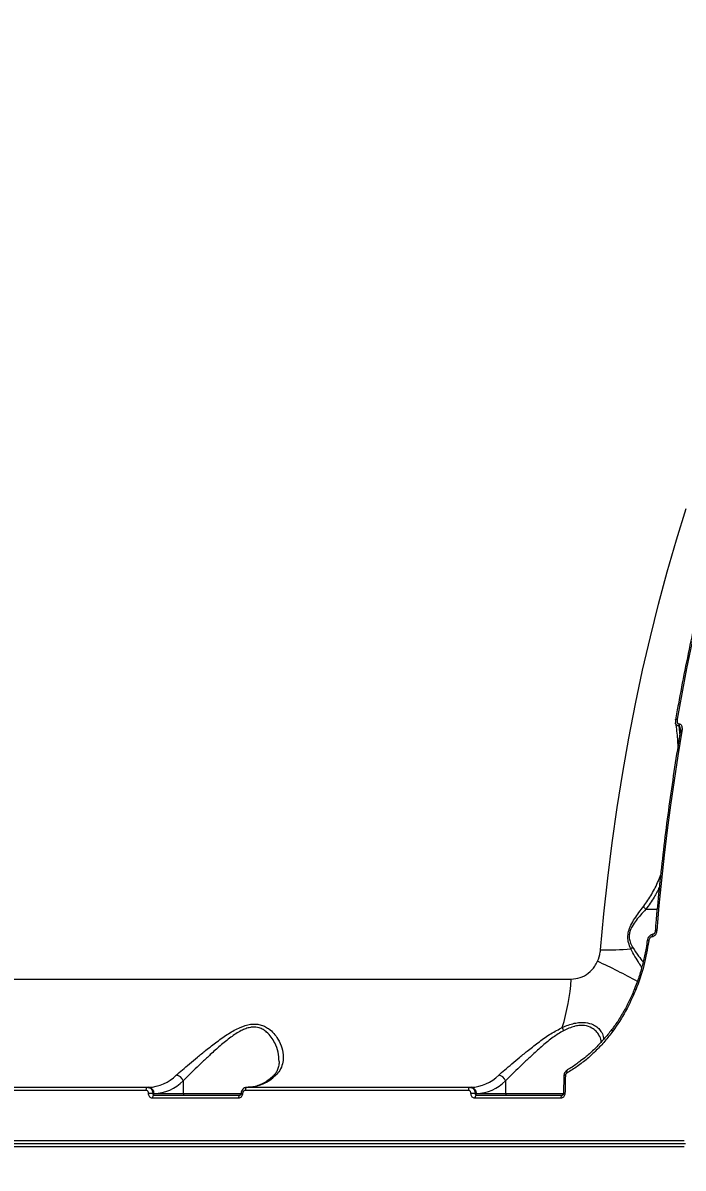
# Model space of a CAD drawing. Header units: millimetres. Extents: x -6028 to 5958, y -6064 to 4137.
# Drawn here: x -2696.3 to -2485.7, y 1356 to 1721.4 of the extents above; entities that cross this region are included whole.
import ezdxf

# ---------------------------------------------------------------- set-up
doc = ezdxf.new("R2010")
doc.units = ezdxf.units.MM
for name, color, linetype in [('DIKOM_ОБЪЕКТ', 7, 'Continuous'), ('DIKOM_РАЗМЕР_ЗОНА', 7, 'Continuous'), ('DIKOM_РАЗМЕР_ОБЪЕКТА', 7, 'Continuous')]:
    doc.layers.add(name, color=color, linetype=linetype)
doc.styles.add('style1', font='arial.ttf', dxfattribs={"width": 0.8})
doc.dimstyles.new('1-50', dxfattribs={"dimtxt": 300, "dimasz": 200, "dimexe": 100, "dimexo": 0, "dimgap": 100, "dimtad": 1, "dimtxsty": 'style1', "dimcen": 200, "dimclrd": 7, "dimclre": 7, "dimclrt": 7, "dimadec": 1, "dimazin": 2, "dimtfac": 1, "dimtmove": 0, "dimatfit": 2, "dimfxl": 0, "dimlwd": 25, "dimlwe": 18, "dimarcsym": 0})

# ---------------------------------------------------------------- blocks, each defined once
blk = doc.blocks.new('*D9')
at = {"layer": 'Defpoints', "color": 0, "transparency": 16777216}
for p in [(-6027.56, 1459.58), (4556.58, 1382.7), (4556.58, -5964.37)]:
    blk.add_point(p, dxfattribs=at)
at = {"layer": 'DIKOM_РАЗМЕР_ЗОНА', "color": 7, "lineweight": 18, "transparency": 16777216}
for p, q in [((-6027.56, 1459.58), (-6027.56, -6064.37)), ((4556.58, 1382.7), (4556.58, -6064.37))]:
    blk.add_line(p, q, dxfattribs=at)
at = {"layer": 'DIKOM_РАЗМЕР_ЗОНА', "color": 7, "lineweight": 25, "transparency": 16777216}
blk.add_line((-5827.56, -5964.37), (4356.58, -5964.37), dxfattribs=at)
at = {"layer": 'DIKOM_РАЗМЕР_ЗОНА', "color": 7, "transparency": 16777216}
for points in [[(-5827.56, -5931.03), (-5827.56, -5997.7), (-6027.56, -5964.37)], [(4356.58, -5931.03), (4356.58, -5997.7), (4556.58, -5964.37)]]:
    blk.add_solid(points, dxfattribs=at)
at = {"layer": 'DIKOM_РАЗМЕР_ЗОНА', "color": 7, "transparency": 16777216, "insert": (157.08, -5711.2), "char_height": 300, "attachment_point": 5, "style": 'style1'}
blk.add_mtext('10600', dxfattribs=at)
blk = doc.blocks.new('*D12')
at = {"layer": 'Defpoints', "color": 0, "transparency": 16777216}
for p in [(3056.58, 1987.9), (-4027.97, 676.5), (3056.58, -3714.77)]:
    blk.add_point(p, dxfattribs=at)
at = {"layer": 'DIKOM_РАЗМЕР_ОБЪЕКТА', "color": 7, "lineweight": 18, "transparency": 16777216}
for p, q in [((3056.58, 1987.9), (3056.58, -3814.77)), ((-4027.97, 676.5), (-4027.97, -3814.77))]:
    blk.add_line(p, q, dxfattribs=at)
at = {"layer": 'DIKOM_РАЗМЕР_ОБЪЕКТА', "color": 7, "lineweight": 25, "transparency": 16777216}
blk.add_line((-3827.97, -3714.77), (2856.58, -3714.77), dxfattribs=at)
at = {"layer": 'DIKOM_РАЗМЕР_ОБЪЕКТА', "color": 7, "transparency": 16777216}
for points in [[(-3827.97, -3681.44), (-3827.97, -3748.11), (-4027.97, -3714.77)], [(2856.58, -3681.44), (2856.58, -3748.11), (3056.58, -3714.77)]]:
    blk.add_solid(points, dxfattribs=at)
at = {"layer": 'DIKOM_РАЗМЕР_ОБЪЕКТА', "color": 7, "transparency": 16777216, "insert": (20, -3461.6), "char_height": 300, "attachment_point": 5, "style": 'style1'}
blk.add_mtext('7100', dxfattribs=at)

msp = doc.modelspace()

# ---------------------------------------------------------------- linework, layer by layer
at = {"layer": 'DIKOM_ОБЪЕКТ', "color": 7, "linetype": 'Continuous', "lineweight": 15}
for p, q in [((-2487.03, 1497.751), (-2486.926, 1497.751)), ((-2486.925, 1497.112), (-2487.03, 1497.112)), ((-2487.03, 1497.112), (-2486.747, 1494.007)), ((-2486.571, 1495.07), (-2486.925, 1497.112)), ((-2497.543, 1438.582), (-2493.945, 1438.582)), ((-2495.538, 1429.79), (-2495.613, 1429.79)), ((-2495.052, 1430.633), (-2495.104, 1430.633)), ((-2497.125, 1428.456), (-2497.126, 1428.462)), ((-2821.37, 1416.273), (-2521.361, 1416.273)), ((-2523.711, 1385.41), (-2523.841, 1379.79)), ((-2727.684, 1381.771), (-2656.539, 1381.771)), ((-2656.539, 1381.771), (-2656.199, 1381.771)), ((-2645.217, 1383.821), (-2645.217, 1379.771)), ((-2624.824, 1381.771), (-2553.679, 1381.771)), ((-2553.679, 1381.771), (-2553.339, 1381.771)), ((-2542.357, 1383.821), (-2542.357, 1379.771)), ((-2657.054, 1380.811), (-2728.198, 1380.811)), ((-2627.53, 1378.305), (-2654.959, 1378.305)), ((-2654.845, 1379.771), (-2654.485, 1379.771)), ((-2654.485, 1379.771), (-2645.217, 1379.771)), ((-2654.445, 1379.271), (-2627.015, 1379.271)), ((-2645.217, 1379.771), (-2626.658, 1379.771)), ((-2554.194, 1380.811), (-2625.338, 1380.811)), ((-2524.67, 1378.305), (-2552.099, 1378.305)), ((-2551.985, 1379.771), (-2551.625, 1379.771)), ((-2551.625, 1379.771), (-2542.357, 1379.771)), ((-2551.584, 1379.271), (-2524.155, 1379.271)), ((-2542.357, 1379.771), (-2523.798, 1379.771)), ((-2900.238, 1364.773), (-2485.369, 1364.773)), ((-2484.854, 1363.771), (-2899.723, 1363.771)), ((-2485.369, 1362.768), (-2900.238, 1362.768))]:
    msp.add_line(p, q, dxfattribs=at)
at = {"layer": 'DIKOM_ОБЪЕКТ', "color": 7, "linetype": 'Continuous', "lineweight": 15, "flags": 128}
for points in [[(-2512.018, 1425.618), (-2510.956, 1437.086), (-2509.715, 1448.485), (-2508.295, 1459.806), (-2506.698, 1471.037), (-2504.925, 1482.169), (-2502.978, 1493.19), (-2500.859, 1504.091), (-2498.57, 1514.862), (-2496.113, 1525.492), (-2493.49, 1535.971), (-2490.703, 1546.291), (-2487.756, 1556.44), (-2484.65, 1566.41)], [(-2473.415, 1562.404), (-2475.475, 1554.765), (-2477.454, 1547.046), (-2479.35, 1539.25), (-2481.164, 1531.379), (-2482.895, 1523.438), (-2484.541, 1515.43), (-2486.102, 1507.358), (-2487.577, 1499.225)], [(-2488.074, 1499.075), (-2488.069, 1499.094), (-2488.03, 1499.139), (-2487.959, 1499.176), (-2487.857, 1499.203), (-2487.728, 1499.219), (-2487.577, 1499.225)], [(-2486.046, 1495.385), (-2487.33, 1487.574), (-2488.536, 1479.716), (-2489.662, 1471.814), (-2490.708, 1463.87), (-2491.674, 1455.889), (-2492.56, 1447.872), (-2493.365, 1439.823), (-2494.09, 1431.746)], [(-2486.543, 1495.239), (-2486.541, 1495.245), (-2486.509, 1495.293), (-2486.44, 1495.332), (-2486.337, 1495.361), (-2486.204, 1495.379), (-2486.046, 1495.385)], [(-2495.105, 1430.633), (-2495.243, 1430.596), (-2495.377, 1430.482), (-2495.489, 1430.298), (-2495.57, 1430.062), (-2495.613, 1429.79)], [(-2495.029, 1430.633), (-2495.168, 1430.596), (-2495.302, 1430.482), (-2495.414, 1430.298), (-2495.495, 1430.062), (-2495.538, 1429.79)], [(-2508.385, 1400.184), (-2508.404, 1400.142), (-2508.398, 1400.076), (-2508.363, 1399.992), (-2508.299, 1399.894), (-2508.211, 1399.784), (-2508.1, 1399.668)], [(-2523.226, 1385.435), (-2523.244, 1384.732), (-2523.262, 1384.029), (-2523.279, 1383.326), (-2523.296, 1382.622), (-2523.312, 1381.919), (-2523.327, 1381.216), (-2523.342, 1380.512), (-2523.356, 1379.809)], [(-2522.715, 1387.143), (-2522.761, 1387.108), (-2522.811, 1387.032), (-2522.84, 1386.929), (-2522.846, 1386.802), (-2522.83, 1386.656), (-2522.791, 1386.497), (-2522.732, 1386.329)], [(-2656.539, 1381.771), (-2656.637, 1381.752), (-2656.731, 1381.698), (-2656.819, 1381.61), (-2656.896, 1381.492), (-2656.96, 1381.347), (-2657.009, 1381.181), (-2657.04, 1381), (-2657.054, 1380.811)], [(-2624.824, 1381.771), (-2624.922, 1381.752), (-2625.016, 1381.698), (-2625.103, 1381.61), (-2625.181, 1381.492), (-2625.245, 1381.347), (-2625.293, 1381.181), (-2625.325, 1381), (-2625.338, 1380.811)], [(-2553.679, 1381.771), (-2553.777, 1381.752), (-2553.871, 1381.698), (-2553.959, 1381.61), (-2554.036, 1381.492), (-2554.1, 1381.347), (-2554.149, 1381.181), (-2554.18, 1381), (-2554.194, 1380.811)], [(-2654.445, 1379.271), (-2654.543, 1379.252), (-2654.637, 1379.198), (-2654.725, 1379.109), (-2654.802, 1378.99), (-2654.866, 1378.844), (-2654.915, 1378.677), (-2654.946, 1378.495), (-2654.959, 1378.305)], [(-2627.015, 1379.271), (-2627.113, 1379.252), (-2627.208, 1379.198), (-2627.296, 1379.109), (-2627.373, 1378.99), (-2627.437, 1378.844), (-2627.486, 1378.677), (-2627.517, 1378.495), (-2627.53, 1378.305)], [(-2551.584, 1379.271), (-2551.683, 1379.252), (-2551.777, 1379.198), (-2551.865, 1379.109), (-2551.942, 1378.99), (-2552.006, 1378.844), (-2552.055, 1378.677), (-2552.086, 1378.495), (-2552.099, 1378.305)], [(-2524.155, 1379.271), (-2524.253, 1379.252), (-2524.348, 1379.198), (-2524.436, 1379.109), (-2524.513, 1378.99), (-2524.577, 1378.844), (-2524.626, 1378.677), (-2524.657, 1378.495), (-2524.67, 1378.305)]]:
    msp.add_lwpolyline(points, dxfattribs=at)
at = {"layer": 'DIKOM_ОБЪЕКТ', "color": 7, "linetype": 'Continuous', "lineweight": 15}
for centre, radius, start, end in [((-2485.162, 1497.432), 1.895, 170.31174, 189.70965), ((-2485.057, 1497.432), 1.895, 170.31174, 189.70965), ((-2494.235, 1431.087), 0.674, 77.53671, 120.5497), ((-2511.46, 1554.081), 128.464, 269.75123, 274.07245), ((-2500.205, 1424.174), 2.769, 124.55831, 140.34898), ((-2496.85, 1427.607), 0.899, 76.72637, 107.85747), ((-2586.558, 1261.386), 176.649, 60.74263, 65.3803), ((-2588.736, 1420.734), 67.522, 342.88583, 356.21154), ((-2500.526, 1413.721), 0.853, 221.281, 254.58012), ((-2518.111, 1402.321), 6.264, 193.45256, 203.54752), ((-2656.673, 1394.883), 13.121, 272.07151, 315.14178), ((-2647.524, 1383.258), 2.375, 13.71528, 86.34062), ((-2624.958, 1394.883), 13.121, 272.07151, 315.14178), ((-2615.691, 1384.31), 1.318, 88.52414, 131.61568), ((-2553.813, 1394.884), 13.122, 272.07161, 315.14111), ((-2544.664, 1383.258), 2.375, 13.71528, 86.34062), ((-2523.375, 1383.614), 1.827, 85.30901, 100.59031), ((-2656.354, 1379.903), 1.874, 355.93907, 85.26171), ((-2654.983, 1393.539), 13.778, 272.07151, 315.14079), ((-2553.494, 1379.903), 1.874, 355.94275, 85.26197), ((-2552.123, 1393.54), 13.778, 272.07217, 315.14012), ((-2656.168, 1356.881), 22.928, 86.69055, 90.12059), ((-2644.749, 1379.737), 0.468, 175.94223, 265.24264), ((-2626.365, 1377.346), 2.467, 86.52935, 97.82293), ((-2553.308, 1356.891), 22.918, 86.68978, 90.12108), ((-2541.889, 1379.737), 0.468, 175.92814, 265.27248), ((-2523.505, 1377.363), 2.45, 86.49996, 97.87208)]:
    msp.add_arc(centre, radius, start, end, dxfattribs=at)
for points, knots in [([(-2473.925, 1562.197), (-2474.413, 1560.412), (-2475.83, 1555.235), (-2478.063, 1546.554), (-2480.576, 1536.117), (-2482.939, 1525.547), (-2485.15, 1514.856), (-2486.841, 1506.015), (-2487.78, 1500.73), (-2488.074, 1499.075)], [0, 0, 0, 0, 0.0879828, 0.2551498, 0.4223176, 0.5894815, 0.7566432, 0.9238008, 1, 1, 1, 1]), ([(-2488.063, 1499.075), (-2488.085, 1498.965), (-2488.153, 1498.626), (-2488.116, 1498.288), (-2488.091, 1498.058)], [0, 0, 0, 0, 0.3217949, 1, 1, 1, 1]), ([(-2487.577, 1499.225), (-2487.605, 1498.948), (-2487.645, 1498.55), (-2487.514, 1498.103), (-2487.369, 1497.884), (-2487.2, 1497.769), (-2487.083, 1497.756), (-2487.03, 1497.751)], [0, 0, 0, 0, 0.4370776, 0.6288661, 0.7908543, 0.9060562, 1, 1, 1, 1]), ([(-2486.543, 1495.239), (-2486.865, 1493.317), (-2487.798, 1487.744), (-2489.224, 1478.446), (-2490.769, 1467.324), (-2492.154, 1456.123), (-2493.358, 1445.05), (-2494.132, 1436.885), (-2494.508, 1432.482), (-2494.578, 1431.668)], [0, 0, 0, 0, 0.092524, 0.2683115, 0.4441007, 0.619888, 0.7956734, 0.9622074, 1, 1, 1, 1]), ([(-2487.03, 1497.112), (-2487.134, 1497.122), (-2487.362, 1497.143), (-2487.685, 1497.285), (-2487.947, 1497.555), (-2488.1, 1497.825), (-2488.09, 1498.009), (-2488.089, 1498.038)], [0, 0, 0, 0, 0.1760555, 0.3840145, 0.6532874, 0.9438275, 1, 1, 1, 1]), ([(-2488.063, 1498.041), (-2487.945, 1497.163), (-2487.603, 1494.622), (-2487.443, 1492.098), (-2487.338, 1490.446)], [0, 0, 0, 0, 0.345545, 1, 1, 1, 1]), ([(-2486.926, 1497.751), (-2486.843, 1497.742), (-2486.659, 1497.721), (-2486.392, 1497.533), (-2486.155, 1497.176), (-2485.966, 1496.504), (-2485.97, 1495.867), (-2486.038, 1495.438), (-2486.046, 1495.385)], [0, 0, 0, 0, 0.0927778, 0.2061345, 0.3692631, 0.5724214, 0.9471454, 1, 1, 1, 1]), ([(-2486.526, 1496.167), (-2486.556, 1496.323), (-2486.608, 1496.587), (-2486.714, 1496.894), (-2486.81, 1497.053), (-2486.878, 1497.103), (-2486.908, 1497.112), (-2486.923, 1497.112), (-2486.925, 1497.112)], [0, 0, 0, 0, 0.4396114, 0.742469, 0.9022366, 0.951222, 0.9923084, 1, 1, 1, 1]), ([(-2486.528, 1496.153), (-2486.522, 1496.124), (-2486.485, 1495.951), (-2486.482, 1495.631), (-2486.535, 1495.346), (-2486.555, 1495.238)], [0, 0, 0, 0, 0.1119336, 0.665192, 1, 1, 1, 1]), ([(-2498.21, 1439.583), (-2497.341, 1440.835), (-2495.592, 1443.356), (-2493.886, 1446.734), (-2493.084, 1448.84), (-2492.852, 1449.449)], [0, 0, 0, 0, 0.4127306, 0.8303919, 1, 1, 1, 1]), ([(-2493.275, 1445.567), (-2493.791, 1444.511), (-2495.011, 1442.017), (-2496.621, 1439.84), (-2497.55, 1438.585)], [0, 0, 0, 0, 0.423461, 1, 1, 1, 1]), ([(-2502.337, 1425.941), (-2502.612, 1426.58), (-2503.09, 1427.692), (-2503.379, 1429.639), (-2503.132, 1431.61), (-2502.315, 1433.644), (-2501.135, 1435.617), (-2499.709, 1437.633), (-2498.735, 1438.9), (-2498.21, 1439.583)], [0, 0, 0, 0, 0.1507904, 0.2625437, 0.3758317, 0.5043716, 0.6581117, 0.8160007, 1, 1, 1, 1]), ([(-2497.543, 1438.582), (-2498.101, 1437.973), (-2499.121, 1436.858), (-2500.631, 1435.084), (-2501.855, 1433.335), (-2502.666, 1431.615), (-2502.871, 1430.404), (-2502.874, 1429.32), (-2502.604, 1427.97), (-2502.081, 1427.013), (-2501.776, 1426.455)], [0, 0, 0, 0, 0.1920662, 0.351184, 0.5094916, 0.6344365, 0.7186502, 0.7420929, 0.8495999, 1, 1, 1, 1]), ([(-2497.55, 1438.585), (-2497.696, 1438.746), (-2497.961, 1439.039), (-2498.14, 1439.386), (-2498.2, 1439.552), (-2498.21, 1439.583)], [0, 0, 0, 0, 0.49947317, 0.907323, 1, 1, 1, 1]), ([(-2497.55, 1438.585), (-2497.549, 1438.584), (-2497.548, 1438.583), (-2497.545, 1438.582), (-2497.543, 1438.582), (-2497.543, 1438.582)], [0, 0, 0, 0, 0.2873542, 0.6783036, 1, 1, 1, 1]), ([(-2495.104, 1430.614), (-2495.254, 1430.609), (-2495.588, 1430.598), (-2496.072, 1430.35), (-2496.534, 1429.935), (-2496.909, 1429.324), (-2497.09, 1428.797), (-2497.118, 1428.493), (-2497.121, 1428.461)], [0, 0, 0, 0, 0.1400782, 0.3128203, 0.497836, 0.7168561, 0.9707281, 1, 1, 1, 1]), ([(-2495.613, 1429.79), (-2495.668, 1429.785), (-2495.809, 1429.773), (-2496.047, 1429.648), (-2496.313, 1429.382), (-2496.542, 1428.976), (-2496.61, 1428.647), (-2496.644, 1428.481)], [0, 0, 0, 0, 0.1033948, 0.262429, 0.4611521, 0.7282123, 1, 1, 1, 1]), ([(-2494.09, 1431.746), (-2494.119, 1431.541), (-2494.183, 1431.098), (-2494.45, 1430.506), (-2494.808, 1430.08), (-2495.176, 1429.835), (-2495.417, 1429.805), (-2495.538, 1429.79)], [0, 0, 0, 0, 0.2267624, 0.4919724, 0.6959583, 0.8477335, 1, 1, 1, 1]), ([(-2494.58, 1431.667), (-2494.581, 1431.655), (-2494.584, 1431.47), (-2494.669, 1431.172), (-2494.821, 1430.867), (-2494.94, 1430.719), (-2495.012, 1430.656), (-2495.055, 1430.63), (-2495.055, 1430.631), (-2495.055, 1430.631)], [0, 0, 0, 0, 0.027643, 0.4258262, 0.6550043, 0.7882381, 0.8758622, 0.9422136, 1, 1, 1, 1]), ([(-2512.968, 1421.976), (-2512.608, 1422.957), (-2512.21, 1424.04), (-2512.05, 1425.282), (-2512.029, 1425.504), (-2512.018, 1425.618)], [0, 0, 0, 0, 0.8217573, 0.9078699, 1, 1, 1, 1]), ([(-2498.866, 1420.032), (-2499.151, 1420.481), (-2499.8, 1421.503), (-2501.021, 1423.464), (-2501.896, 1425.112), (-2502.337, 1425.941)], [0, 0, 0, 0, 0.2801914, 0.6375941, 1, 1, 1, 1]), ([(-2501.776, 1426.455), (-2501.132, 1425.474), (-2499.974, 1423.709), (-2498.912, 1422.365), (-2498.441, 1421.768)], [0, 0, 0, 0, 0.5560491, 1, 1, 1, 1]), ([(-2497.157, 1428.461), (-2497.187, 1428.196), (-2497.366, 1426.611), (-2497.934, 1423.717), (-2498.877, 1419.819), (-2499.96, 1416.286), (-2500.821, 1414.109), (-2501.193, 1413.168)], [0, 0, 0, 0, 0.0505458, 0.303415, 0.5561164, 0.808234, 1, 1, 1, 1]), ([(-2496.644, 1428.481), (-2497.082, 1425.854), (-2497.968, 1420.534), (-2499.817, 1415.465), (-2500.753, 1412.899)], [0, 0, 0, 0, 0.4937919, 1, 1, 1, 1]), ([(-2521.361, 1416.273), (-2520.4, 1416.37), (-2518.496, 1416.562), (-2515.858, 1418.078), (-2513.994, 1420.003), (-2513.238, 1421.457), (-2512.968, 1421.976)], [0, 0, 0, 0, 0.28855945, 0.57162829, 0.84703664, 1, 1, 1, 1]), ([(-2501.197, 1413.17), (-2501.44, 1412.551), (-2502.16, 1410.721), (-2503.597, 1407.799), (-2505.495, 1404.431), (-2507.118, 1401.9), (-2508.147, 1400.546), (-2508.41, 1400.2)], [0, 0, 0, 0, 0.1318473, 0.3903397, 0.6500147, 0.9106982, 1, 1, 1, 1]), ([(-2500.753, 1412.899), (-2501.769, 1410.577), (-2503.825, 1405.877), (-2506.664, 1401.754), (-2508.1, 1399.668)], [0, 0, 0, 0, 0.4941691, 1, 1, 1, 1]), ([(-2647.372, 1385.628), (-2646.755, 1386.184), (-2645.519, 1387.295), (-2643.186, 1389.272), (-2640.645, 1391.394), (-2637.717, 1393.77), (-2634.429, 1396.35), (-2630.793, 1398.909), (-2627.211, 1400.944), (-2624.253, 1401.896), (-2622.121, 1402.014), (-2620.576, 1401.802), (-2619.16, 1401.279), (-2617.636, 1400.358), (-2616.171, 1398.979), (-2614.688, 1396.878), (-2613.578, 1394.325), (-2613.132, 1391.607), (-2613.399, 1389.199), (-2614.183, 1387.21), (-2615.193, 1386.127), (-2615.657, 1385.628)], [0, 0, 0, 0, 0.0554753, 0.111025, 0.1664968, 0.222007, 0.2900245, 0.3579632, 0.4226761, 0.4774078, 0.5052481, 0.5330945, 0.5627105, 0.5923738, 0.6404288, 0.6885816, 0.7603257, 0.8320616, 0.8910007, 0.9498665, 1, 1, 1, 1]), ([(-2614.586, 1390.059), (-2614.647, 1391.017), (-2614.771, 1392.969), (-2615.737, 1395.612), (-2617.01, 1397.821), (-2618.292, 1399.27), (-2619.646, 1400.248), (-2621.128, 1400.9), (-2622.568, 1401.043), (-2624.015, 1400.851), (-2625.204, 1400.521), (-2627.34, 1399.577), (-2630.113, 1397.732), (-2633.381, 1395.059), (-2636.353, 1392.359), (-2639.012, 1389.874), (-2641.334, 1387.652), (-2643.481, 1385.579), (-2644.638, 1384.407), (-2645.217, 1383.821)], [0, 0, 0, 0, 0.0848996, 0.1730643, 0.2309163, 0.2886264, 0.3230687, 0.3574278, 0.4073219, 0.4206105, 0.4522243, 0.4839041, 0.5607572, 0.6437069, 0.726775, 0.7952572, 0.8636972, 0.9318937, 1, 1, 1, 1]), ([(-2544.512, 1385.628), (-2543.895, 1386.184), (-2542.658, 1387.295), (-2540.326, 1389.272), (-2537.785, 1391.393), (-2534.858, 1393.773), (-2531.567, 1396.339), (-2527.966, 1398.934), (-2525.428, 1400.236), (-2524.204, 1400.864)], [0, 0, 0, 0, 0.1316616, 0.2634892, 0.3951403, 0.5268751, 0.6882979, 0.8495364, 1, 1, 1, 1]), ([(-2523.854, 1399.819), (-2524.96, 1399.155), (-2527.285, 1397.759), (-2530.518, 1395.046), (-2533.493, 1392.362), (-2536.152, 1389.873), (-2538.474, 1387.652), (-2540.621, 1385.579), (-2541.778, 1384.407), (-2542.357, 1383.821)], [0, 0, 0, 0, 0.1463765, 0.3075814, 0.46901, 0.6020988, 0.7351131, 0.8676442, 1, 1, 1, 1]), ([(-2524.204, 1400.864), (-2523.572, 1401.134), (-2522.293, 1401.679), (-2520.396, 1402.237), (-2518.544, 1402.53), (-2516.38, 1402.499), (-2514.403, 1401.898), (-2512.816, 1400.819), (-2511.736, 1399.538), (-2511.108, 1398.238), (-2511.099, 1397.326), (-2511.096, 1396.999)], [0, 0, 0, 0, 0.0889734, 0.179882, 0.2691118, 0.3614017, 0.5230315, 0.6423435, 0.7651072, 0.9157933, 1, 1, 1, 1]), ([(-2511.813, 1396.222), (-2511.817, 1396.365), (-2511.836, 1397.138), (-2512.368, 1398.318), (-2513.359, 1399.691), (-2514.81, 1400.841), (-2516.605, 1401.489), (-2518.52, 1401.555), (-2519.649, 1401.383), (-2520.84, 1401.09), (-2522.093, 1400.674), (-2523.262, 1400.106), (-2523.854, 1399.819)], [0, 0, 0, 0, 0.03789496, 0.20379995, 0.33010139, 0.45963606, 0.62713448, 0.71233551, 0.8006126, 0.8133123, 0.90537514, 1, 1, 1, 1]), ([(-2508.1, 1399.668), (-2508.929, 1398.595), (-2510.587, 1396.451), (-2513.327, 1393.534), (-2516.262, 1390.842), (-2519.389, 1388.396), (-2521.617, 1387.018), (-2522.732, 1386.329)], [0, 0, 0, 0, 0.1978332, 0.3955016, 0.5931698, 0.7965854, 1, 1, 1, 1]), ([(-2508.465, 1400.25), (-2508.588, 1400.078), (-2509.453, 1398.859), (-2511.242, 1396.773), (-2513.839, 1394.037), (-2516.224, 1391.844), (-2517.785, 1390.666), (-2518.367, 1390.228)], [0, 0, 0, 0, 0.043604, 0.3078526, 0.5739217, 0.84119, 1, 1, 1, 1]), ([(-2614.586, 1390.059), (-2614.582, 1390.009), (-2614.534, 1389.433), (-2614.713, 1388.44), (-2615.128, 1387.163), (-2615.742, 1386.13), (-2616.322, 1385.554), (-2616.583, 1385.296)], [0, 0, 0, 0, 0.0260846, 0.2985438, 0.5705047, 0.8073905, 1, 1, 1, 1]), ([(-2518.367, 1390.228), (-2518.761, 1389.918), (-2520.124, 1388.848), (-2521.601, 1387.856), (-2522.706, 1387.26), (-2522.759, 1387.231)], [0, 0, 0, 0, 0.27953177, 0.96533063, 1, 1, 1, 1]), ([(-2616.57, 1385.292), (-2616.84, 1385.053), (-2617.625, 1384.355), (-2618.953, 1383.417), (-2620.55, 1382.572), (-2622.168, 1382.018), (-2623.479, 1381.794), (-2624.254, 1381.776), (-2624.484, 1381.771)], [0, 0, 0, 0, 0.1033929, 0.3019176, 0.5017382, 0.7047508, 0.9124634, 1, 1, 1, 1]), ([(-2522.71, 1387.121), (-2522.791, 1387.079), (-2523.071, 1386.933), (-2523.425, 1386.481), (-2523.688, 1385.918), (-2523.68, 1385.542), (-2523.677, 1385.41)], [0, 0, 0, 0, 0.1326109, 0.4638411, 0.8122986, 1, 1, 1, 1]), ([(-2522.732, 1386.329), (-2522.815, 1386.269), (-2522.982, 1386.147), (-2523.151, 1385.857), (-2523.217, 1385.607), (-2523.224, 1385.465), (-2523.226, 1385.435)], [0, 0, 0, 0, 0.3057481, 0.6116276, 0.9180266, 1, 1, 1, 1]), ([(-2656.539, 1381.771), (-2656.413, 1381.761), (-2656.095, 1381.737), (-2655.616, 1381.497), (-2655.185, 1381.045), (-2654.895, 1380.445), (-2654.862, 1379.996), (-2654.845, 1379.771)], [0, 0, 0, 0, 0.14073613, 0.35545323, 0.5703267, 0.78515436, 1, 1, 1, 1]), ([(-2624.857, 1381.751), (-2624.909, 1381.756), (-2625.18, 1381.779), (-2625.662, 1381.593), (-2626.209, 1381.181), (-2626.57, 1380.569), (-2626.729, 1380.067), (-2626.696, 1379.804), (-2626.694, 1379.789)], [0, 0, 0, 0, 0.0530928, 0.2781944, 0.5037799, 0.7375298, 0.9841389, 1, 1, 1, 1]), ([(-2553.679, 1381.771), (-2553.553, 1381.761), (-2553.235, 1381.737), (-2552.756, 1381.497), (-2552.325, 1381.045), (-2552.035, 1380.446), (-2552.002, 1379.996), (-2551.985, 1379.771)], [0, 0, 0, 0, 0.1407232, 0.3554504, 0.5702857, 0.7851545, 1, 1, 1, 1]), ([(-2656.217, 1379.809), (-2656.224, 1379.921), (-2656.238, 1380.147), (-2656.38, 1380.447), (-2656.593, 1380.674), (-2656.832, 1380.794), (-2656.991, 1380.806), (-2657.054, 1380.811)], [0, 0, 0, 0, 0.2151409, 0.4301688, 0.6450216, 0.8595422, 1, 1, 1, 1]), ([(-2654.959, 1378.305), (-2655.054, 1378.312), (-2655.292, 1378.331), (-2655.65, 1378.511), (-2655.971, 1378.851), (-2656.184, 1379.302), (-2656.206, 1379.64), (-2656.217, 1379.809)], [0, 0, 0, 0, 0.1405635, 0.3550535, 0.5698383, 0.7848687, 1, 1, 1, 1]), ([(-2654.845, 1379.771), (-2654.843, 1379.714), (-2654.841, 1379.602), (-2654.775, 1379.452), (-2654.673, 1379.339), (-2654.555, 1379.279), (-2654.476, 1379.273), (-2654.445, 1379.271)], [0, 0, 0, 0, 0.2154814, 0.4306664, 0.6452845, 0.8595201, 1, 1, 1, 1]), ([(-2626.216, 1379.809), (-2626.224, 1379.698), (-2626.246, 1379.418), (-2626.408, 1378.995), (-2626.706, 1378.614), (-2627.095, 1378.355), (-2627.385, 1378.322), (-2627.53, 1378.305)], [0, 0, 0, 0, 0.1418468, 0.3566946, 0.5712856, 0.7856954, 1, 1, 1, 1]), ([(-2626.705, 1379.791), (-2626.705, 1379.76), (-2626.706, 1379.673), (-2626.746, 1379.536), (-2626.814, 1379.405), (-2626.896, 1379.318), (-2626.976, 1379.273), (-2627.001, 1379.269), (-2627.017, 1379.271), (-2627.018, 1379.271)], [0, 0, 0, 0, 0.0835473, 0.2335346, 0.3872026, 0.549515, 0.7301993, 0.9908119, 1, 1, 1, 1]), ([(-2625.338, 1380.811), (-2625.435, 1380.8), (-2625.628, 1380.778), (-2625.889, 1380.605), (-2626.088, 1380.351), (-2626.196, 1380.069), (-2626.21, 1379.883), (-2626.216, 1379.809)], [0, 0, 0, 0, 0.214211, 0.4286224, 0.6431928, 0.8580968, 1, 1, 1, 1]), ([(-2553.357, 1379.809), (-2553.364, 1379.921), (-2553.378, 1380.147), (-2553.52, 1380.447), (-2553.733, 1380.674), (-2553.972, 1380.794), (-2554.131, 1380.806), (-2554.194, 1380.811)], [0, 0, 0, 0, 0.2151454, 0.4301986, 0.6450079, 0.8594356, 1, 1, 1, 1]), ([(-2552.099, 1378.305), (-2552.194, 1378.312), (-2552.432, 1378.331), (-2552.79, 1378.511), (-2553.111, 1378.851), (-2553.324, 1379.302), (-2553.346, 1379.64), (-2553.357, 1379.809)], [0, 0, 0, 0, 0.1406385, 0.3551114, 0.569879, 0.7848922, 1, 1, 1, 1]), ([(-2551.985, 1379.771), (-2551.983, 1379.714), (-2551.981, 1379.602), (-2551.915, 1379.452), (-2551.812, 1379.339), (-2551.695, 1379.279), (-2551.616, 1379.273), (-2551.584, 1379.271)], [0, 0, 0, 0, 0.2154774, 0.4307139, 0.6454196, 0.8596512, 1, 1, 1, 1]), ([(-2523.356, 1379.809), (-2523.364, 1379.698), (-2523.386, 1379.418), (-2523.548, 1378.995), (-2523.846, 1378.614), (-2524.235, 1378.355), (-2524.525, 1378.322), (-2524.67, 1378.305)], [0, 0, 0, 0, 0.1418528, 0.3567444, 0.5713534, 0.7857205, 1, 1, 1, 1]), ([(-2523.845, 1379.791), (-2523.845, 1379.76), (-2523.845, 1379.673), (-2523.886, 1379.536), (-2523.954, 1379.406), (-2524.036, 1379.318), (-2524.115, 1379.273), (-2524.142, 1379.269), (-2524.157, 1379.271), (-2524.158, 1379.271)], [0, 0, 0, 0, 0.0835371, 0.2335485, 0.3872318, 0.5494975, 0.730218, 0.990829, 1, 1, 1, 1])]:
    msp.add_open_spline(points, degree=3, knots=knots, dxfattribs=at)

# ---------------------------------------------------------------- dimensions: what is measured, and where the dimension line sits
at = {"layer": 'DIKOM_РАЗМЕР_ЗОНА'}
dim = msp.add_linear_dim(base=(4556.575, -5964.368), p1=(-6027.562, 1459.576), p2=(4556.575, 1382.704), text='10600', dimstyle='1-50', dxfattribs=at)
dim.commit()
dim.dimension.update_dxf_attribs({"geometry": '*D9', "text_midpoint": (157.08, -5964.368), "dimtype": 160})
at = {"layer": 'DIKOM_РАЗМЕР_ОБЪЕКТА'}
dim = msp.add_linear_dim(base=(3056.575, -3714.774), p1=(-4027.972, 676.501), p2=(3056.575, 1987.897), text='7100', dimstyle='1-50', dxfattribs=at)
dim.commit()
dim.dimension.update_dxf_attribs({"geometry": '*D12', "text_midpoint": (20, -3714.774), "dimtype": 160})

doc.saveas('drawing.dxf')
